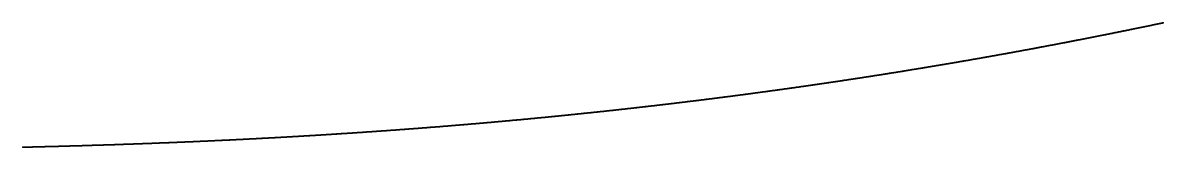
# Model space of a CAD drawing. Header units: metres. Extents: x 0 to 360, y 0 to 49.
# Drawn here: x 67.5 to 89.99, y 0.06 to 2.51 of the extents above; entities that cross this region are included whole.
import ezdxf

# ---------------------------------------------------------------- set-up
doc = ezdxf.new("R2010")
doc.units = ezdxf.units.M

msp = doc.modelspace()

# ---------------------------------------------------------------- linework, layer by layer
for p in [(89.802, 2.474), (89.813, 2.477), (89.824, 2.479), (89.834, 2.481), (89.845, 2.484), (89.856, 2.486), (89.867, 2.488), (89.878, 2.49), (89.889, 2.493), (89.899, 2.495), (89.91, 2.497), (89.921, 2.499), (89.932, 2.502), (89.943, 2.504), (89.954, 2.506), (89.964, 2.509), (89.975, 2.511), (89.986, 2.513), (88.694, 2.249), (88.705, 2.251), (88.716, 2.253), (88.727, 2.255), (88.738, 2.258), (88.748, 2.26), (88.759, 2.262), (88.77, 2.264), (88.781, 2.266), (88.792, 2.268), (88.803, 2.271), (88.814, 2.273), (88.825, 2.275), (88.836, 2.277), (88.847, 2.279), (88.857, 2.281), (88.868, 2.284), (88.879, 2.286), (88.89, 2.288), (88.901, 2.29), (88.912, 2.292), (88.923, 2.294), (88.934, 2.297), (88.944, 2.299), (88.955, 2.301), (88.966, 2.303), (88.977, 2.305), (88.988, 2.308), (88.999, 2.31), (89.01, 2.312), (89.021, 2.314), (89.032, 2.316), (89.042, 2.319), (89.053, 2.321), (89.064, 2.323), (89.075, 2.325), (89.086, 2.327), (89.097, 2.33), (89.108, 2.332), (89.119, 2.334), (89.129, 2.336), (89.14, 2.338), (89.151, 2.341), (89.162, 2.343), (89.173, 2.345), (89.184, 2.347), (89.195, 2.349), (89.205, 2.352), (89.216, 2.354), (89.227, 2.356), (89.238, 2.358), (89.249, 2.36), (89.26, 2.363), (89.271, 2.365), (89.282, 2.367), (89.292, 2.369), (89.303, 2.371), (89.314, 2.374), (89.325, 2.376), (89.336, 2.378), (89.347, 2.38), (89.358, 2.383), (89.368, 2.385), (89.379, 2.387), (89.39, 2.389), (89.401, 2.391), (89.412, 2.394), (89.423, 2.396), (89.434, 2.398), (89.444, 2.4), (89.455, 2.403), (89.466, 2.405), (89.477, 2.407), (89.488, 2.409), (89.499, 2.412), (89.509, 2.414), (89.52, 2.416), (89.531, 2.418), (89.542, 2.42), (89.553, 2.423), (89.564, 2.425), (89.575, 2.427), (89.585, 2.429), (89.596, 2.432), (89.607, 2.434), (89.618, 2.436), (89.629, 2.438), (89.64, 2.441), (89.65, 2.443), (89.661, 2.445), (89.672, 2.447), (89.683, 2.45), (89.694, 2.452), (89.705, 2.454), (89.715, 2.456), (89.726, 2.459), (89.737, 2.461), (89.748, 2.463), (89.759, 2.465), (89.77, 2.468), (89.78, 2.47), (89.791, 2.472), (87.524, 2.024), (87.535, 2.026), (87.546, 2.028), (87.557, 2.03), (87.568, 2.032), (87.579, 2.034), (87.59, 2.036), (87.601, 2.038), (87.611, 2.04), (87.622, 2.042), (87.633, 2.044), (87.644, 2.046), (87.655, 2.048), (87.666, 2.05), (87.677, 2.052), (87.688, 2.054), (87.699, 2.057), (87.71, 2.059), (87.721, 2.061), (87.732, 2.063), (87.743, 2.065), (87.754, 2.067), (87.765, 2.069), (87.776, 2.071), (87.787, 2.073), (87.798, 2.075), (87.809, 2.077), (87.82, 2.079), (87.831, 2.081), (87.842, 2.083), (87.853, 2.086), (87.864, 2.088), (87.875, 2.09), (87.885, 2.092), (87.896, 2.094), (87.907, 2.096), (87.918, 2.098), (87.929, 2.1), (87.94, 2.102), (87.951, 2.104), (87.962, 2.106), (87.973, 2.109), (87.984, 2.111), (87.995, 2.113), (88.006, 2.115), (88.017, 2.117), (88.028, 2.119), (88.039, 2.121), (88.05, 2.123), (88.061, 2.125), (88.072, 2.127), (88.083, 2.13), (88.093, 2.132), (88.104, 2.134), (88.115, 2.136), (88.126, 2.138), (88.137, 2.14), (88.148, 2.142), (88.159, 2.144), (88.17, 2.146), (88.181, 2.148), (88.192, 2.151), (88.203, 2.153), (88.214, 2.155), (88.225, 2.157), (88.236, 2.159), (88.247, 2.161), (88.257, 2.163), (88.268, 2.165), (88.279, 2.168), (88.29, 2.17), (88.301, 2.172), (88.312, 2.174), (88.323, 2.176), (88.334, 2.178), (88.345, 2.18), (88.356, 2.182), (88.367, 2.185), (88.378, 2.187), (88.389, 2.189), (88.399, 2.191), (88.41, 2.193), (88.421, 2.195), (88.432, 2.197), (88.443, 2.199), (88.454, 2.202), (88.465, 2.204), (88.476, 2.206), (88.487, 2.208), (88.498, 2.21), (88.509, 2.212), (88.52, 2.214), (88.53, 2.217), (88.541, 2.219), (88.552, 2.221), (88.563, 2.223), (88.574, 2.225), (88.585, 2.227), (88.596, 2.229), (88.607, 2.232), (88.618, 2.234), (88.629, 2.236), (88.639, 2.238), (88.65, 2.24), (88.661, 2.242), (88.672, 2.245), (88.683, 2.247), (86.29, 1.8), (86.301, 1.802), (86.313, 1.804), (86.324, 1.806), (86.335, 1.808), (86.346, 1.81), (86.357, 1.812), (86.368, 1.814), (86.379, 1.816), (86.39, 1.818), (86.401, 1.82), (86.412, 1.822), (86.423, 1.824), (86.434, 1.826), (86.445, 1.828), (86.456, 1.83), (86.467, 1.831), (86.478, 1.833), (86.489, 1.835), (86.5, 1.837), (86.511, 1.839), (86.522, 1.841), (86.533, 1.843), (86.544, 1.845), (86.555, 1.847), (86.566, 1.849), (86.577, 1.851), (86.588, 1.853), (86.6, 1.855), (86.611, 1.857), (86.622, 1.859), (86.633, 1.861), (86.644, 1.863), (86.655, 1.865), (86.666, 1.867), (86.677, 1.869), (86.688, 1.871), (86.699, 1.873), (86.71, 1.875), (86.721, 1.877), (86.732, 1.879), (86.743, 1.881), (86.754, 1.883), (86.765, 1.885), (86.776, 1.887), (86.787, 1.889), (86.798, 1.89), (86.809, 1.892), (86.82, 1.894), (86.831, 1.896), (86.842, 1.898), (86.853, 1.9), (86.864, 1.902), (86.875, 1.904), (86.886, 1.906), (86.897, 1.908), (86.908, 1.91), (86.919, 1.912), (86.93, 1.914), (86.941, 1.916), (86.952, 1.918), (86.963, 1.92), (86.974, 1.922), (86.985, 1.924), (86.996, 1.926), (87.007, 1.928), (87.018, 1.93), (87.029, 1.932), (87.04, 1.934), (87.051, 1.936), (87.062, 1.938), (87.073, 1.94), (87.084, 1.942), (87.095, 1.944), (87.106, 1.946), (87.117, 1.948), (87.128, 1.95), (87.139, 1.952), (87.15, 1.954), (87.161, 1.956), (87.172, 1.958), (87.183, 1.961), (87.194, 1.963), (87.205, 1.965), (87.216, 1.967), (87.227, 1.969), (87.238, 1.971), (87.249, 1.973), (87.26, 1.975), (87.271, 1.977), (87.282, 1.979), (87.293, 1.981), (87.304, 1.983), (87.315, 1.985), (87.326, 1.987), (87.337, 1.989), (87.348, 1.991), (87.359, 1.993), (87.37, 1.995), (87.381, 1.997), (87.392, 1.999), (87.403, 2.001), (87.414, 2.003), (87.425, 2.005), (87.436, 2.007), (87.447, 2.009), (87.458, 2.011), (87.469, 2.013), (87.48, 2.015), (87.491, 2.017), (87.502, 2.019), (87.513, 2.022), (84.949, 1.574), (84.96, 1.576), (84.971, 1.578), (84.982, 1.58), (84.993, 1.581), (85.004, 1.583), (85.016, 1.585), (85.027, 1.587), (85.038, 1.589), (85.049, 1.59), (85.06, 1.592), (85.071, 1.594), (85.082, 1.596), (85.093, 1.598), (85.104, 1.6), (85.116, 1.601), (85.127, 1.603), (85.138, 1.605), (85.149, 1.607), (85.16, 1.609), (85.171, 1.61), (85.182, 1.612), (85.193, 1.614), (85.205, 1.616), (85.216, 1.618), (85.227, 1.62), (85.238, 1.621), (85.249, 1.623), (85.26, 1.625), (85.271, 1.627), (85.282, 1.629), (85.293, 1.631), (85.305, 1.632), (85.316, 1.634), (85.327, 1.636), (85.338, 1.638), (85.349, 1.64), (85.36, 1.642), (85.371, 1.644), (85.382, 1.645), (85.393, 1.647), (85.404, 1.649), (85.416, 1.651), (85.427, 1.653), (85.438, 1.655), (85.449, 1.656), (85.46, 1.658), (85.471, 1.66), (85.482, 1.662), (85.493, 1.664), (85.504, 1.666), (85.515, 1.668), (85.526, 1.669), (85.538, 1.671), (85.549, 1.673), (85.56, 1.675), (85.571, 1.677), (85.582, 1.679), (85.593, 1.681), (85.604, 1.683), (85.615, 1.684), (85.626, 1.686), (85.637, 1.688), (85.648, 1.69), (85.66, 1.692), (85.671, 1.694), (85.682, 1.696), (85.693, 1.698), (85.704, 1.699), (85.715, 1.701), (85.726, 1.703), (85.737, 1.705), (85.748, 1.707), (85.759, 1.709), (85.77, 1.711), (85.781, 1.713), (85.793, 1.714), (85.804, 1.716), (85.815, 1.718), (85.826, 1.72), (85.837, 1.722), (85.848, 1.724), (85.859, 1.726), (85.87, 1.728), (85.881, 1.73), (85.892, 1.731), (85.903, 1.733), (85.914, 1.735), (85.925, 1.737), (85.937, 1.739), (85.948, 1.741), (85.959, 1.743), (85.97, 1.745), (85.981, 1.747), (85.992, 1.749), (86.003, 1.75), (86.014, 1.752), (86.025, 1.754), (86.036, 1.756), (86.047, 1.758), (86.058, 1.76), (86.069, 1.762), (86.08, 1.764), (86.091, 1.766), (86.102, 1.768), (86.114, 1.77), (86.125, 1.772), (86.136, 1.773), (86.147, 1.775), (86.158, 1.777), (86.169, 1.779), (86.18, 1.781), (86.191, 1.783), (86.202, 1.785), (86.213, 1.787), (86.224, 1.789), (86.235, 1.791), (86.246, 1.793), (86.257, 1.795), (86.268, 1.797), (86.279, 1.798), (83.509, 1.35), (83.52, 1.352), (83.531, 1.353), (83.542, 1.355), (83.553, 1.357), (83.565, 1.358), (83.576, 1.36), (83.587, 1.362), (83.598, 1.363), (83.609, 1.365), (83.621, 1.367), (83.632, 1.368), (83.643, 1.37), (83.654, 1.372), (83.665, 1.374), (83.677, 1.375), (83.688, 1.377), (83.699, 1.379), (83.71, 1.38), (83.721, 1.382), (83.732, 1.384), (83.744, 1.385), (83.755, 1.387), (83.766, 1.389), (83.777, 1.39), (83.788, 1.392), (83.8, 1.394), (83.811, 1.395), (83.822, 1.397), (83.833, 1.399), (83.844, 1.401), (83.856, 1.402), (83.867, 1.404), (83.878, 1.406), (83.889, 1.407), (83.9, 1.409), (83.911, 1.411), (83.923, 1.413), (83.934, 1.414), (83.945, 1.416), (83.956, 1.418), (83.967, 1.419), (83.979, 1.421), (83.99, 1.423), (84.001, 1.424), (84.012, 1.426), (84.023, 1.428), (84.034, 1.43), (84.046, 1.431), (84.057, 1.433), (84.068, 1.435), (84.079, 1.437), (84.09, 1.438), (84.101, 1.44), (84.113, 1.442), (84.124, 1.443), (84.135, 1.445), (84.146, 1.447), (84.157, 1.449), (84.168, 1.45), (84.18, 1.452), (84.191, 1.454), (84.202, 1.456), (84.213, 1.457), (84.224, 1.459), (84.235, 1.461), (84.247, 1.462), (84.258, 1.464), (84.269, 1.466), (84.28, 1.468), (84.291, 1.469), (84.302, 1.471), (84.314, 1.473), (84.325, 1.475), (84.336, 1.476), (84.347, 1.478), (84.358, 1.48), (84.369, 1.482), (84.381, 1.483), (84.392, 1.485), (84.403, 1.487), (84.414, 1.489), (84.425, 1.49), (84.436, 1.492), (84.448, 1.494), (84.459, 1.496), (84.47, 1.497), (84.481, 1.499), (84.492, 1.501), (84.503, 1.503), (84.514, 1.504), (84.526, 1.506), (84.537, 1.508), (84.548, 1.51), (84.559, 1.512), (84.57, 1.513), (84.581, 1.515), (84.592, 1.517), (84.604, 1.519), (84.615, 1.52), (84.626, 1.522), (84.637, 1.524), (84.648, 1.526), (84.659, 1.528), (84.67, 1.529), (84.682, 1.531), (84.693, 1.533), (84.704, 1.535), (84.715, 1.536), (84.726, 1.538), (84.737, 1.54), (84.748, 1.542), (84.76, 1.544), (84.771, 1.545), (84.782, 1.547), (84.793, 1.549), (84.804, 1.551), (84.815, 1.553), (84.826, 1.554), (84.838, 1.556), (84.849, 1.558), (84.86, 1.56), (84.871, 1.562), (84.882, 1.563), (84.893, 1.565), (84.904, 1.567), (84.915, 1.569), (84.927, 1.571), (84.938, 1.572), (81.912, 1.124), (81.923, 1.126), (81.935, 1.127), (81.946, 1.129), (81.957, 1.13), (81.968, 1.132), (81.98, 1.133), (81.991, 1.135), (82.002, 1.137), (82.014, 1.138), (82.025, 1.14), (82.036, 1.141), (82.047, 1.143), (82.059, 1.144), (82.07, 1.146), (82.081, 1.147), (82.092, 1.149), (82.104, 1.15), (82.115, 1.152), (82.126, 1.153), (82.138, 1.155), (82.149, 1.156), (82.16, 1.158), (82.171, 1.159), (82.183, 1.161), (82.194, 1.163), (82.205, 1.164), (82.216, 1.166), (82.228, 1.167), (82.239, 1.169), (82.25, 1.17), (82.261, 1.172), (82.273, 1.173), (82.284, 1.175), (82.295, 1.176), (82.307, 1.178), (82.318, 1.18), (82.329, 1.181), (82.34, 1.183), (82.352, 1.184), (82.363, 1.186), (82.374, 1.187), (82.385, 1.189), (82.397, 1.19), (82.408, 1.192), (82.419, 1.194), (82.43, 1.195), (82.442, 1.197), (82.453, 1.198), (82.464, 1.2), (82.475, 1.201), (82.487, 1.203), (82.498, 1.204), (82.509, 1.206), (82.52, 1.208), (82.532, 1.209), (82.543, 1.211), (82.554, 1.212), (82.565, 1.214), (82.577, 1.215), (82.588, 1.217), (82.599, 1.219), (82.61, 1.22), (82.622, 1.222), (82.633, 1.223), (82.644, 1.225), (82.655, 1.227), (82.667, 1.228), (82.678, 1.23), (82.689, 1.231), (82.7, 1.233), (82.712, 1.234), (82.723, 1.236), (82.734, 1.238), (82.745, 1.239), (82.757, 1.241), (82.768, 1.242), (82.779, 1.244), (82.79, 1.246), (82.802, 1.247), (82.813, 1.249), (82.824, 1.25), (82.835, 1.252), (82.847, 1.254), (82.858, 1.255), (82.869, 1.257), (82.88, 1.258), (82.891, 1.26), (82.903, 1.262), (82.914, 1.263), (82.925, 1.265), (82.936, 1.266), (82.948, 1.268), (82.959, 1.27), (82.97, 1.271), (82.981, 1.273), (82.993, 1.275), (83.004, 1.276), (83.015, 1.278), (83.026, 1.279), (83.037, 1.281), (83.049, 1.283), (83.06, 1.284), (83.071, 1.286), (83.082, 1.288), (83.094, 1.289), (83.105, 1.291), (83.116, 1.292), (83.127, 1.294), (83.139, 1.296), (83.15, 1.297), (83.161, 1.299), (83.172, 1.301), (83.183, 1.302), (83.195, 1.304), (83.206, 1.305), (83.217, 1.307), (83.228, 1.309), (83.239, 1.31), (83.251, 1.312), (83.262, 1.314), (83.273, 1.315), (83.284, 1.317), (83.296, 1.319), (83.307, 1.32), (83.318, 1.322), (83.329, 1.324), (83.34, 1.325), (83.352, 1.327), (83.363, 1.329), (83.374, 1.33), (83.385, 1.332), (83.396, 1.333), (83.408, 1.335), (83.419, 1.337), (83.43, 1.338), (83.441, 1.34), (83.452, 1.342), (83.464, 1.343), (83.475, 1.345), (83.486, 1.347), (83.497, 1.348), (80.134, 0.901), (80.146, 0.902), (80.157, 0.903), (80.168, 0.905), (80.18, 0.906), (80.191, 0.907), (80.203, 0.909), (80.214, 0.91), (80.225, 0.911), (80.237, 0.913), (80.248, 0.914), (80.259, 0.915), (80.271, 0.917), (80.282, 0.918), (80.293, 0.919), (80.305, 0.921), (80.316, 0.922), (80.327, 0.924), (80.339, 0.925), (80.35, 0.926), (80.362, 0.928), (80.373, 0.929), (80.384, 0.93), (80.396, 0.932), (80.407, 0.933), (80.418, 0.934), (80.43, 0.936), (80.441, 0.937), (80.452, 0.939), (80.464, 0.94), (80.475, 0.941), (80.486, 0.943), (80.498, 0.944), (80.509, 0.945), (80.52, 0.947), (80.532, 0.948), (80.543, 0.95), (80.554, 0.951), (80.566, 0.952), (80.577, 0.954), (80.588, 0.955), (80.6, 0.956), (80.611, 0.958), (80.622, 0.959), (80.634, 0.961), (80.645, 0.962), (80.657, 0.963), (80.668, 0.965), (80.679, 0.966), (80.691, 0.968), (80.702, 0.969), (80.713, 0.97), (80.725, 0.972), (80.736, 0.973), (80.747, 0.975), (80.759, 0.976), (80.77, 0.977), (80.781, 0.979), (80.793, 0.98), (80.804, 0.982), (80.815, 0.983), (80.827, 0.984), (80.838, 0.986), (80.849, 0.987), (80.861, 0.989), (80.872, 0.99), (80.883, 0.991), (80.895, 0.993), (80.906, 0.994), (80.917, 0.996), (80.928, 0.997), (80.94, 0.998), (80.951, 1), (80.962, 1.001), (80.974, 1.003), (80.985, 1.004), (80.996, 1.006), (81.008, 1.007), (81.019, 1.008), (81.03, 1.01), (81.042, 1.011), (81.053, 1.013), (81.064, 1.014), (81.076, 1.016), (81.087, 1.017), (81.098, 1.018), (81.11, 1.02), (81.121, 1.021), (81.132, 1.023), (81.144, 1.024), (81.155, 1.026), (81.166, 1.027), (81.178, 1.028), (81.189, 1.03), (81.2, 1.031), (81.212, 1.033), (81.223, 1.034), (81.234, 1.036), (81.245, 1.037), (81.257, 1.039), (81.268, 1.04), (81.279, 1.041), (81.291, 1.043), (81.302, 1.044), (81.313, 1.046), (81.325, 1.047), (81.336, 1.049), (81.347, 1.05), (81.359, 1.052), (81.37, 1.053), (81.381, 1.055), (81.392, 1.056), (81.404, 1.057), (81.415, 1.059), (81.426, 1.06), (81.438, 1.062), (81.449, 1.063), (81.46, 1.065), (81.472, 1.066), (81.483, 1.068), (81.494, 1.069), (81.505, 1.071), (81.517, 1.072), (81.528, 1.074), (81.539, 1.075), (81.551, 1.077), (81.562, 1.078), (81.573, 1.08), (81.585, 1.081), (81.596, 1.082), (81.607, 1.084), (81.618, 1.085), (81.63, 1.087), (81.641, 1.088), (81.652, 1.09), (81.664, 1.091), (81.675, 1.093), (81.686, 1.094), (81.698, 1.096), (81.709, 1.097), (81.72, 1.099), (81.731, 1.1), (81.743, 1.102), (81.754, 1.103), (81.765, 1.105), (81.777, 1.106), (81.788, 1.108), (81.799, 1.109), (81.81, 1.111), (81.822, 1.112), (81.833, 1.114), (81.844, 1.115), (81.856, 1.117), (81.867, 1.118), (81.878, 1.12), (81.889, 1.121), (81.901, 1.123), (78.059, 0.675), (78.071, 0.676), (78.082, 0.677), (78.094, 0.679), (78.105, 0.68), (78.116, 0.681), (78.128, 0.682), (78.139, 0.683), (78.151, 0.684), (78.162, 0.685), (78.174, 0.687), (78.185, 0.688), (78.196, 0.689), (78.208, 0.69), (78.219, 0.691), (78.231, 0.692), (78.242, 0.694), (78.254, 0.695), (78.265, 0.696), (78.276, 0.697), (78.288, 0.698), (78.299, 0.699), (78.311, 0.701), (78.322, 0.702), (78.334, 0.703), (78.345, 0.704), (78.357, 0.705), (78.368, 0.706), (78.379, 0.708), (78.391, 0.709), (78.402, 0.71), (78.414, 0.711), (78.425, 0.712), (78.437, 0.713), (78.448, 0.715), (78.459, 0.716), (78.471, 0.717), (78.482, 0.718), (78.494, 0.719), (78.505, 0.72), (78.517, 0.722), (78.528, 0.723), (78.539, 0.724), (78.551, 0.725), (78.562, 0.726), (78.574, 0.728), (78.585, 0.729), (78.596, 0.73), (78.608, 0.731), (78.619, 0.732), (78.631, 0.733), (78.642, 0.735), (78.654, 0.736), (78.665, 0.737), (78.676, 0.738), (78.688, 0.739), (78.699, 0.741), (78.711, 0.742), (78.722, 0.743), (78.734, 0.744), (78.745, 0.745), (78.756, 0.747), (78.768, 0.748), (78.779, 0.749), (78.791, 0.75), (78.802, 0.752), (78.813, 0.753), (78.825, 0.754), (78.836, 0.755), (78.848, 0.756), (78.859, 0.758), (78.87, 0.759), (78.882, 0.76), (78.893, 0.761), (78.905, 0.762), (78.916, 0.764), (78.928, 0.765), (78.939, 0.766), (78.95, 0.767), (78.962, 0.769), (78.973, 0.77), (78.985, 0.771), (78.996, 0.772), (79.007, 0.773), (79.019, 0.775), (79.03, 0.776), (79.042, 0.777), (79.053, 0.778), (79.064, 0.78), (79.076, 0.781), (79.087, 0.782), (79.099, 0.783), (79.11, 0.785), (79.121, 0.786), (79.133, 0.787), (79.144, 0.788), (79.156, 0.79), (79.167, 0.791), (79.178, 0.792), (79.19, 0.793), (79.201, 0.795), (79.213, 0.796), (79.224, 0.797), (79.235, 0.798), (79.247, 0.8), (79.258, 0.801), (79.27, 0.802), (79.281, 0.803), (79.292, 0.805), (79.304, 0.806), (79.315, 0.807), (79.327, 0.808), (79.338, 0.81), (79.349, 0.811), (79.361, 0.812), (79.372, 0.813), (79.384, 0.815), (79.395, 0.816), (79.406, 0.817), (79.418, 0.818), (79.429, 0.82), (79.44, 0.821), (79.452, 0.822), (79.463, 0.824), (79.475, 0.825), (79.486, 0.826), (79.497, 0.827), (79.509, 0.829), (79.52, 0.83), (79.532, 0.831), (79.543, 0.832), (79.554, 0.834), (79.566, 0.835), (79.577, 0.836), (79.589, 0.838), (79.6, 0.839), (79.611, 0.84), (79.623, 0.841), (79.634, 0.843), (79.645, 0.844), (79.657, 0.845), (79.668, 0.847), (79.68, 0.848), (79.691, 0.849), (79.702, 0.851), (79.714, 0.852), (79.725, 0.853), (79.736, 0.854), (79.748, 0.856), (79.759, 0.857), (79.771, 0.858), (79.782, 0.86), (79.793, 0.861), (79.805, 0.862), (79.816, 0.864), (79.827, 0.865), (79.839, 0.866), (79.85, 0.867), (79.862, 0.869), (79.873, 0.87), (79.884, 0.871), (79.896, 0.873), (79.907, 0.874), (79.918, 0.875), (79.93, 0.877), (79.941, 0.878), (79.953, 0.879), (79.964, 0.881), (79.975, 0.882), (79.987, 0.883), (79.998, 0.885), (80.009, 0.886), (80.021, 0.887), (80.032, 0.889), (80.043, 0.89), (80.055, 0.891), (80.066, 0.893), (80.078, 0.894), (80.089, 0.895), (80.1, 0.897), (80.112, 0.898), (80.123, 0.899), (75.521, 0.45), (75.533, 0.451), (75.544, 0.452), (75.556, 0.453), (75.568, 0.454), (75.579, 0.454), (75.591, 0.455), (75.602, 0.456), (75.614, 0.457), (75.625, 0.458), (75.637, 0.459), (75.648, 0.46), (75.66, 0.461), (75.671, 0.462), (75.683, 0.463), (75.694, 0.464), (75.706, 0.465), (75.717, 0.465), (75.729, 0.466), (75.74, 0.467), (75.752, 0.468), (75.763, 0.469), (75.775, 0.47), (75.786, 0.471), (75.798, 0.472), (75.809, 0.473), (75.821, 0.474), (75.832, 0.475), (75.844, 0.476), (75.855, 0.477), (75.867, 0.477), (75.878, 0.478), (75.89, 0.479), (75.901, 0.48), (75.913, 0.481), (75.924, 0.482), (75.936, 0.483), (75.948, 0.484), (75.959, 0.485), (75.971, 0.486), (75.982, 0.487), (75.994, 0.488), (76.005, 0.489), (76.017, 0.49), (76.028, 0.491), (76.04, 0.492), (76.051, 0.493), (76.063, 0.493), (76.074, 0.494), (76.086, 0.495), (76.097, 0.496), (76.109, 0.497), (76.12, 0.498), (76.132, 0.499), (76.143, 0.5), (76.155, 0.501), (76.166, 0.502), (76.178, 0.503), (76.189, 0.504), (76.201, 0.505), (76.212, 0.506), (76.224, 0.507), (76.235, 0.508), (76.247, 0.509), (76.258, 0.51), (76.27, 0.511), (76.281, 0.512), (76.293, 0.513), (76.304, 0.514), (76.316, 0.515), (76.327, 0.516), (76.339, 0.517), (76.35, 0.518), (76.362, 0.519), (76.373, 0.52), (76.385, 0.521), (76.396, 0.522), (76.408, 0.522), (76.419, 0.523), (76.431, 0.524), (76.442, 0.525), (76.454, 0.526), (76.465, 0.527), (76.477, 0.528), (76.488, 0.529), (76.5, 0.53), (76.511, 0.531), (76.523, 0.532), (76.534, 0.533), (76.546, 0.534), (76.557, 0.535), (76.569, 0.536), (76.58, 0.537), (76.591, 0.538), (76.603, 0.539), (76.614, 0.54), (76.626, 0.541), (76.637, 0.542), (76.649, 0.543), (76.66, 0.544), (76.672, 0.545), (76.683, 0.546), (76.695, 0.547), (76.706, 0.548), (76.718, 0.549), (76.729, 0.55), (76.741, 0.551), (76.752, 0.552), (76.764, 0.553), (76.775, 0.554), (76.787, 0.556), (76.798, 0.557), (76.81, 0.558), (76.821, 0.559), (76.833, 0.56), (76.844, 0.561), (76.856, 0.562), (76.867, 0.563), (76.879, 0.564), (76.89, 0.565), (76.902, 0.566), (76.913, 0.567), (76.925, 0.568), (76.936, 0.569), (76.948, 0.57), (76.959, 0.571), (76.97, 0.572), (76.982, 0.573), (76.993, 0.574), (77.005, 0.575), (77.016, 0.576), (77.028, 0.577), (77.039, 0.578), (77.051, 0.579), (77.062, 0.58), (77.074, 0.581), (77.085, 0.582), (77.097, 0.583), (77.108, 0.584), (77.12, 0.585), (77.131, 0.587), (77.143, 0.588), (77.154, 0.589), (77.166, 0.59), (77.177, 0.591), (77.188, 0.592), (77.2, 0.593), (77.211, 0.594), (77.223, 0.595), (77.234, 0.596), (77.246, 0.597), (77.257, 0.598), (77.269, 0.599), (77.28, 0.6), (77.292, 0.601), (77.303, 0.602), (77.315, 0.603), (77.326, 0.605), (77.338, 0.606), (77.349, 0.607), (77.361, 0.608), (77.372, 0.609), (77.383, 0.61), (77.395, 0.611), (77.406, 0.612), (77.418, 0.613), (77.429, 0.614), (77.441, 0.615), (77.452, 0.616), (77.464, 0.617), (77.475, 0.619), (77.487, 0.62), (77.498, 0.621), (77.51, 0.622), (77.521, 0.623), (77.532, 0.624), (77.544, 0.625), (77.555, 0.626), (77.567, 0.627), (77.578, 0.628), (77.59, 0.629), (77.601, 0.631), (77.613, 0.632), (77.624, 0.633), (77.636, 0.634), (77.647, 0.635), (77.658, 0.636), (77.67, 0.637), (77.681, 0.638), (77.693, 0.639), (77.704, 0.64), (77.716, 0.642), (77.727, 0.643), (77.739, 0.644), (77.75, 0.645), (77.762, 0.646), (77.773, 0.647), (77.784, 0.648), (77.796, 0.649), (77.807, 0.65), (77.819, 0.652), (77.83, 0.653), (77.842, 0.654), (77.853, 0.655), (77.865, 0.656), (77.876, 0.657), (77.888, 0.658), (77.899, 0.659), (77.91, 0.66), (77.922, 0.662), (77.933, 0.663), (77.945, 0.664), (77.956, 0.665), (77.968, 0.666), (77.979, 0.667), (77.991, 0.668), (78.002, 0.67), (78.013, 0.671), (78.025, 0.672), (78.036, 0.673), (78.048, 0.674), (72.041, 0.225), (72.052, 0.226), (72.064, 0.226), (72.075, 0.227), (72.087, 0.228), (72.099, 0.228), (72.11, 0.229), (72.122, 0.229), (72.133, 0.23), (72.145, 0.231), (72.157, 0.231), (72.168, 0.232), (72.18, 0.233), (72.191, 0.233), (72.203, 0.234), (72.215, 0.234), (72.226, 0.235), (72.238, 0.236), (72.249, 0.236), (72.261, 0.237), (72.273, 0.237), (72.284, 0.238), (72.296, 0.239), (72.307, 0.239), (72.319, 0.24), (72.331, 0.241), (72.342, 0.241), (72.354, 0.242), (72.365, 0.242), (72.377, 0.243), (72.389, 0.244), (72.4, 0.244), (72.412, 0.245), (72.423, 0.246), (72.435, 0.246), (72.447, 0.247), (72.458, 0.247), (72.47, 0.248), (72.481, 0.249), (72.493, 0.249), (72.505, 0.25), (72.516, 0.251), (72.528, 0.251), (72.539, 0.252), (72.551, 0.252), (72.562, 0.253), (72.574, 0.254), (72.586, 0.254), (72.597, 0.255), (72.609, 0.256), (72.62, 0.256), (72.632, 0.257), (72.644, 0.258), (72.655, 0.258), (72.667, 0.259), (72.678, 0.26), (72.69, 0.26), (72.702, 0.261), (72.713, 0.262), (72.725, 0.262), (72.736, 0.263), (72.748, 0.263), (72.76, 0.264), (72.771, 0.265), (72.783, 0.265), (72.794, 0.266), (72.806, 0.267), (72.817, 0.267), (72.829, 0.268), (72.841, 0.269), (72.852, 0.269), (72.864, 0.27), (72.875, 0.271), (72.887, 0.271), (72.899, 0.272), (72.91, 0.273), (72.922, 0.273), (72.933, 0.274), (72.945, 0.275), (72.956, 0.275), (72.968, 0.276), (72.98, 0.277), (72.991, 0.277), (73.003, 0.278), (73.014, 0.279), (73.026, 0.28), (73.038, 0.28), (73.049, 0.281), (73.061, 0.282), (73.072, 0.282), (73.084, 0.283), (73.095, 0.284), (73.107, 0.284), (73.119, 0.285), (73.13, 0.286), (73.142, 0.286), (73.153, 0.287), (73.165, 0.288), (73.176, 0.288), (73.188, 0.289), (73.2, 0.29), (73.211, 0.291), (73.223, 0.291), (73.234, 0.292), (73.246, 0.293), (73.258, 0.293), (73.269, 0.294), (73.281, 0.295), (73.292, 0.295), (73.304, 0.296), (73.315, 0.297), (73.327, 0.298), (73.339, 0.298), (73.35, 0.299), (73.362, 0.3), (73.373, 0.3), (73.385, 0.301), (73.396, 0.302), (73.408, 0.302), (73.42, 0.303), (73.431, 0.304), (73.443, 0.305), (73.454, 0.305), (73.466, 0.306), (73.477, 0.307), (73.489, 0.308), (73.501, 0.308), (73.512, 0.309), (73.524, 0.31), (73.535, 0.31), (73.547, 0.311), (73.558, 0.312), (73.57, 0.313), (73.582, 0.313), (73.593, 0.314), (73.605, 0.315), (73.616, 0.315), (73.628, 0.316), (73.639, 0.317), (73.651, 0.318), (73.663, 0.318), (73.674, 0.319), (73.686, 0.32), (73.697, 0.321), (73.709, 0.321), (73.72, 0.322), (73.732, 0.323), (73.744, 0.324), (73.755, 0.324), (73.767, 0.325), (73.778, 0.326), (73.79, 0.327), (73.801, 0.327), (73.813, 0.328), (73.825, 0.329), (73.836, 0.33), (73.848, 0.33), (73.859, 0.331), (73.871, 0.332), (73.882, 0.333), (73.894, 0.333), (73.905, 0.334), (73.917, 0.335), (73.929, 0.336), (73.94, 0.336), (73.952, 0.337), (73.963, 0.338), (73.975, 0.339), (73.986, 0.339), (73.998, 0.34), (74.01, 0.341), (74.021, 0.342), (74.033, 0.342), (74.044, 0.343), (74.056, 0.344), (74.067, 0.345), (74.079, 0.346), (74.09, 0.346), (74.102, 0.347), (74.114, 0.348), (74.125, 0.349), (74.137, 0.349), (74.148, 0.35), (74.16, 0.351), (74.171, 0.352), (74.183, 0.352), (74.194, 0.353), (74.206, 0.354), (74.218, 0.355), (74.229, 0.356), (74.241, 0.356), (74.252, 0.357), (74.264, 0.358), (74.275, 0.359), (74.287, 0.36), (74.298, 0.36), (74.31, 0.361), (74.322, 0.362), (74.333, 0.363), (74.345, 0.364), (74.356, 0.364), (74.368, 0.365), (74.379, 0.366), (74.391, 0.367), (74.402, 0.368), (74.414, 0.368), (74.425, 0.369), (74.437, 0.37), (74.449, 0.371), (74.46, 0.372), (74.472, 0.372), (74.483, 0.373), (74.495, 0.374), (74.506, 0.375), (74.518, 0.376), (74.529, 0.376), (74.541, 0.377), (74.553, 0.378), (74.564, 0.379), (74.576, 0.38), (74.587, 0.38), (74.599, 0.381), (74.61, 0.382), (74.622, 0.383), (74.633, 0.384), (74.645, 0.385), (74.656, 0.385), (74.668, 0.386), (74.68, 0.387), (74.691, 0.388), (74.703, 0.389), (74.714, 0.389), (74.726, 0.39), (74.737, 0.391), (74.749, 0.392), (74.76, 0.393), (74.772, 0.394), (74.783, 0.394), (74.795, 0.395), (74.806, 0.396), (74.818, 0.397), (74.83, 0.398), (74.841, 0.399), (74.853, 0.399), (74.864, 0.4), (74.876, 0.401), (74.887, 0.402), (74.899, 0.403), (74.91, 0.404), (74.922, 0.405), (74.933, 0.405), (74.945, 0.406), (74.956, 0.407), (74.968, 0.408), (74.98, 0.409), (74.991, 0.41), (75.003, 0.411), (75.014, 0.411), (75.026, 0.412), (75.037, 0.413), (75.049, 0.414), (75.06, 0.415), (75.072, 0.416), (75.083, 0.417), (75.095, 0.417), (75.106, 0.418), (75.118, 0.419), (75.13, 0.42), (75.141, 0.421), (75.153, 0.422), (75.164, 0.423), (75.176, 0.423), (75.187, 0.424), (75.199, 0.425), (75.21, 0.426), (75.222, 0.427), (75.233, 0.428), (75.245, 0.429), (75.256, 0.43), (75.268, 0.43), (75.279, 0.431), (75.291, 0.432), (75.302, 0.433), (75.314, 0.434), (75.326, 0.435), (75.337, 0.436), (75.349, 0.437), (75.36, 0.437), (75.372, 0.438), (75.383, 0.439), (75.395, 0.44), (75.406, 0.441), (75.418, 0.442), (75.429, 0.443), (75.441, 0.444), (75.452, 0.445), (75.464, 0.445), (75.475, 0.446), (75.487, 0.447), (75.498, 0.448), (75.51, 0.449), (67.504, 0.06), (67.516, 0.06), (67.527, 0.061), (67.539, 0.061), (67.551, 0.061), (67.562, 0.061), (67.574, 0.062), (67.586, 0.062), (67.597, 0.062), (67.609, 0.063), (67.621, 0.063), (67.632, 0.063), (67.644, 0.063), (67.656, 0.064), (67.667, 0.064), (67.679, 0.064), (67.69, 0.064), (67.702, 0.065), (67.714, 0.065), (67.725, 0.065), (67.737, 0.066), (67.749, 0.066), (67.76, 0.066), (67.772, 0.066), (67.784, 0.067), (67.795, 0.067), (67.807, 0.067), (67.819, 0.068), (67.83, 0.068), (67.842, 0.068), (67.854, 0.068), (67.865, 0.069), (67.877, 0.069), (67.889, 0.069), (67.9, 0.07), (67.912, 0.07), (67.924, 0.07), (67.935, 0.07), (67.947, 0.071), (67.959, 0.071), (67.97, 0.071), (67.982, 0.072), (67.993, 0.072), (68.005, 0.072), (68.017, 0.073), (68.028, 0.073), (68.04, 0.073), (68.052, 0.073), (68.063, 0.074), (68.075, 0.074), (68.087, 0.074), (68.098, 0.075), (68.11, 0.075), (68.122, 0.075), (68.133, 0.076), (68.145, 0.076), (68.157, 0.076), (68.168, 0.076), (68.18, 0.077), (68.192, 0.077), (68.203, 0.077), (68.215, 0.078), (68.227, 0.078), (68.238, 0.078), (68.25, 0.079), (68.261, 0.079), (68.273, 0.079), (68.285, 0.08), (68.296, 0.08), (68.308, 0.08), (68.32, 0.081), (68.331, 0.081), (68.343, 0.081), (68.355, 0.081), (68.366, 0.082), (68.378, 0.082), (68.39, 0.082), (68.401, 0.083), (68.413, 0.083), (68.425, 0.083), (68.436, 0.084), (68.448, 0.084), (68.46, 0.084), (68.471, 0.085), (68.483, 0.085), (68.494, 0.085), (68.506, 0.086), (68.518, 0.086), (68.529, 0.086), (68.541, 0.087), (68.553, 0.087), (68.564, 0.087), (68.576, 0.088), (68.588, 0.088), (68.599, 0.088), (68.611, 0.089), (68.623, 0.089), (68.634, 0.089), (68.646, 0.09), (68.658, 0.09), (68.669, 0.09), (68.681, 0.091), (68.692, 0.091), (68.704, 0.091), (68.716, 0.092), (68.727, 0.092), (68.739, 0.092), (68.751, 0.093), (68.762, 0.093), (68.774, 0.093), (68.786, 0.094), (68.797, 0.094), (68.809, 0.095), (68.821, 0.095), (68.832, 0.095), (68.844, 0.096), (68.856, 0.096), (68.867, 0.096), (68.879, 0.097), (68.89, 0.097), (68.902, 0.097), (68.914, 0.098), (68.925, 0.098), (68.937, 0.098), (68.949, 0.099), (68.96, 0.099), (68.972, 0.1), (68.984, 0.1), (68.995, 0.1), (69.007, 0.101), (69.019, 0.101), (69.03, 0.101), (69.042, 0.102), (69.053, 0.102), (69.065, 0.102), (69.077, 0.103), (69.088, 0.103), (69.1, 0.104), (69.112, 0.104), (69.123, 0.104), (69.135, 0.105), (69.147, 0.105), (69.158, 0.105), (69.17, 0.106), (69.182, 0.106), (69.193, 0.107), (69.205, 0.107), (69.216, 0.107), (69.228, 0.108), (69.24, 0.108), (69.251, 0.108), (69.263, 0.109), (69.275, 0.109), (69.286, 0.11), (69.298, 0.11), (69.31, 0.11), (69.321, 0.111), (69.333, 0.111), (69.344, 0.112), (69.356, 0.112), (69.368, 0.112), (69.379, 0.113), (69.391, 0.113), (69.403, 0.113), (69.414, 0.114), (69.426, 0.114), (69.438, 0.115), (69.449, 0.115), (69.461, 0.115), (69.473, 0.116), (69.484, 0.116), (69.496, 0.117), (69.507, 0.117), (69.519, 0.117), (69.531, 0.118), (69.542, 0.118), (69.554, 0.119), (69.566, 0.119), (69.577, 0.119), (69.589, 0.12), (69.601, 0.12), (69.612, 0.121), (69.624, 0.121), (69.635, 0.121), (69.647, 0.122), (69.659, 0.122), (69.67, 0.123), (69.682, 0.123), (69.694, 0.124), (69.705, 0.124), (69.717, 0.124), (69.729, 0.125), (69.74, 0.125), (69.752, 0.126), (69.763, 0.126), (69.775, 0.126), (69.787, 0.127), (69.798, 0.127), (69.81, 0.128), (69.822, 0.128), (69.833, 0.129), (69.845, 0.129), (69.856, 0.129), (69.868, 0.13), (69.88, 0.13), (69.891, 0.131), (69.903, 0.131), (69.915, 0.132), (69.926, 0.132), (69.938, 0.132), (69.95, 0.133), (69.961, 0.133), (69.973, 0.134), (69.984, 0.134), (69.996, 0.135), (70.008, 0.135), (70.019, 0.135), (70.031, 0.136), (70.043, 0.136), (70.054, 0.137), (70.066, 0.137), (70.077, 0.138), (70.089, 0.138), (70.101, 0.139), (70.112, 0.139), (70.124, 0.139), (70.136, 0.14), (70.147, 0.14), (70.159, 0.141), (70.171, 0.141), (70.182, 0.142), (70.194, 0.142), (70.205, 0.143), (70.217, 0.143), (70.229, 0.143), (70.24, 0.144), (70.252, 0.144), (70.264, 0.145), (70.275, 0.145), (70.287, 0.146), (70.298, 0.146), (70.31, 0.147), (70.322, 0.147), (70.333, 0.148), (70.345, 0.148), (70.357, 0.149), (70.368, 0.149), (70.38, 0.149), (70.391, 0.15), (70.403, 0.15), (70.415, 0.151), (70.426, 0.151), (70.438, 0.152), (70.45, 0.152), (70.461, 0.153), (70.473, 0.153), (70.484, 0.154), (70.496, 0.154), (70.508, 0.155), (70.519, 0.155), (70.531, 0.156), (70.543, 0.156), (70.554, 0.157), (70.566, 0.157), (70.577, 0.158), (70.589, 0.158), (70.601, 0.158), (70.612, 0.159), (70.624, 0.159), (70.636, 0.16), (70.647, 0.16), (70.659, 0.161), (70.67, 0.161), (70.682, 0.162), (70.694, 0.162), (70.705, 0.163), (70.717, 0.163), (70.729, 0.164), (70.74, 0.164), (70.752, 0.165), (70.763, 0.165), (70.775, 0.166), (70.787, 0.166), (70.798, 0.167), (70.81, 0.167), (70.822, 0.168), (70.833, 0.168), (70.845, 0.169), (70.856, 0.169), (70.868, 0.17), (70.88, 0.17), (70.891, 0.171), (70.903, 0.171), (70.914, 0.172), (70.926, 0.172), (70.938, 0.173), (70.949, 0.173), (70.961, 0.174), (70.973, 0.174), (70.984, 0.175), (70.996, 0.175), (71.007, 0.176), (71.019, 0.176), (71.031, 0.177), (71.042, 0.177), (71.054, 0.178), (71.066, 0.178), (71.077, 0.179), (71.089, 0.18), (71.1, 0.18), (71.112, 0.181), (71.124, 0.181), (71.135, 0.182), (71.147, 0.182), (71.158, 0.183), (71.17, 0.183), (71.182, 0.184), (71.193, 0.184), (71.205, 0.185), (71.217, 0.185), (71.228, 0.186), (71.24, 0.186), (71.251, 0.187), (71.263, 0.187), (71.275, 0.188), (71.286, 0.188), (71.298, 0.189), (71.309, 0.19), (71.321, 0.19), (71.333, 0.191), (71.344, 0.191), (71.356, 0.192), (71.368, 0.192), (71.379, 0.193), (71.391, 0.193), (71.402, 0.194), (71.414, 0.194), (71.426, 0.195), (71.437, 0.196), (71.449, 0.196), (71.46, 0.197), (71.472, 0.197), (71.484, 0.198), (71.495, 0.198), (71.507, 0.199), (71.518, 0.199), (71.53, 0.2), (71.542, 0.2), (71.553, 0.201), (71.565, 0.202), (71.576, 0.202), (71.588, 0.203), (71.6, 0.203), (71.611, 0.204), (71.623, 0.204), (71.635, 0.205), (71.646, 0.206), (71.658, 0.206), (71.669, 0.207), (71.681, 0.207), (71.693, 0.208), (71.704, 0.208), (71.716, 0.209), (71.727, 0.21), (71.739, 0.21), (71.751, 0.211), (71.762, 0.211), (71.774, 0.212), (71.785, 0.212), (71.797, 0.213), (71.809, 0.214), (71.82, 0.214), (71.832, 0.215), (71.843, 0.215), (71.855, 0.216), (71.867, 0.216), (71.878, 0.217), (71.89, 0.218), (71.901, 0.218), (71.913, 0.219), (71.925, 0.219), (71.936, 0.22), (71.948, 0.221), (71.959, 0.221), (71.971, 0.222), (71.983, 0.222), (71.994, 0.223), (72.006, 0.223), (72.017, 0.224), (72.029, 0.225)]:
    msp.add_point(p)

doc.saveas('drawing.dxf')
